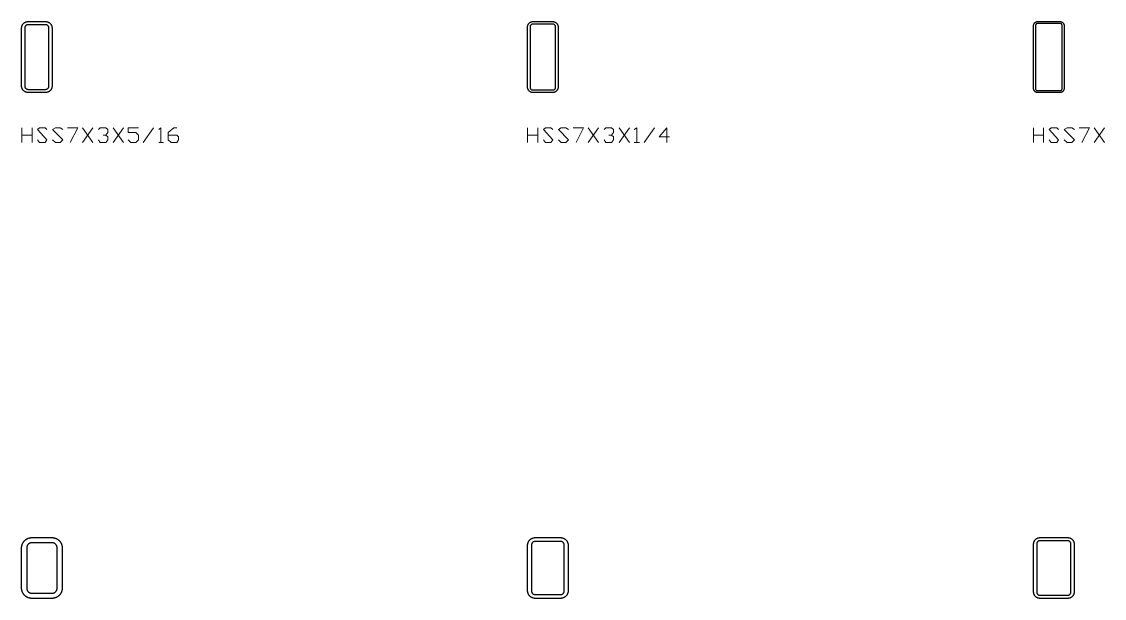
# Model space of a CAD drawing. Header units: inches. Extents: x 0 to 975, y -1305 to 34.
# Drawn here: x 500 to 607, y -950 to -893 of the extents above; entities that cross this region are included whole.
import ezdxf

# ---------------------------------------------------------------- set-up
doc = ezdxf.new("R2010")
doc.units = ezdxf.units.IN
doc.header["$MEASUREMENT"] = 0
doc.layers.add('AISC_STEEL', color=7, linetype='Continuous')

msp = doc.modelspace()

# ---------------------------------------------------------------- linework, layer by layer
at = {"color": 3, "lineweight": 0}
for p, q in [((500.01, -904.96), (500.01, -903.48)), ((501.03, -903.48), (501.03, -904.96)), ((506.01, -903.48), (507.02, -904.96)), ((506.01, -904.96), (507.02, -903.48)), ((509.05, -903.48), (510.07, -904.96)), ((509.05, -904.96), (510.07, -903.48)), ((512, -904.96), (513.02, -903.48)), ((550, -904.96), (550, -903.48)), ((551.01, -903.48), (551.01, -904.96)), ((555.99, -903.48), (557, -904.96)), ((555.99, -904.96), (557, -903.48)), ((559.03, -903.48), (560.05, -904.96)), ((559.03, -904.96), (560.05, -903.48)), ((561.52, -904.96), (562.54, -903.48)), ((599.98, -904.96), (599.98, -903.48)), ((600.99, -903.48), (600.99, -904.96)), ((605.97, -903.48), (606.99, -904.96)), ((605.97, -904.96), (606.99, -903.48)), ((500.01, -904.22), (501.03, -904.22)), ((513.57, -904.96), (514.03, -904.96)), ((550, -904.22), (551.01, -904.22)), ((560.51, -904.96), (561.06, -904.96)), ((599.98, -904.22), (600.99, -904.22))]:
    msp.add_line(p, q, dxfattribs=at)
for points in [[(501.58, -904.68), (501.77, -904.96), (502.32, -904.96), (502.5, -904.68), (501.58, -903.67), (501.77, -903.48), (502.32, -903.48), (502.5, -903.67)], [(503.06, -904.68), (503.33, -904.96), (503.8, -904.96), (504.07, -904.68), (503.06, -903.67), (503.33, -903.48), (503.8, -903.48), (504.07, -903.67)], [(504.53, -903.48), (505.55, -903.48), (504.81, -904.96)], [(507.58, -903.67), (507.76, -903.48), (508.31, -903.48), (508.5, -903.67), (508.5, -903.94), (508.31, -904.22), (508.04, -904.22)], [(510.53, -904.68), (510.8, -904.96), (511.27, -904.96), (511.54, -904.68), (511.54, -904.22), (511.27, -903.94), (510.53, -903.94), (510.53, -903.48), (511.54, -903.48)], [(513.57, -903.67), (513.76, -903.48), (513.76, -904.96)], [(514.49, -904.22), (515.32, -904.22), (515.51, -904.4), (515.51, -904.68), (515.32, -904.96), (514.77, -904.96), (514.49, -904.68), (514.49, -903.94), (515.05, -903.48), (515.32, -903.48)], [(551.56, -904.68), (551.75, -904.96), (552.3, -904.96), (552.49, -904.68), (551.56, -903.67), (551.75, -903.48), (552.3, -903.48), (552.49, -903.67)], [(553.04, -904.68), (553.32, -904.96), (553.78, -904.96), (554.05, -904.68), (553.04, -903.67), (553.32, -903.48), (553.78, -903.48), (554.05, -903.67)], [(554.51, -903.48), (555.53, -903.48), (554.79, -904.96)], [(557.56, -903.67), (557.74, -903.48), (558.3, -903.48), (558.48, -903.67), (558.48, -903.94), (558.3, -904.22), (558.02, -904.22)], [(560.51, -903.67), (560.79, -903.48), (560.79, -904.96)], [(564.01, -904.4), (563, -904.4), (563.74, -903.48), (563.74, -904.96)], [(601.55, -904.68), (601.73, -904.96), (602.28, -904.96), (602.47, -904.68), (601.55, -903.67), (601.73, -903.48), (602.28, -903.48), (602.47, -903.67)], [(603.02, -904.68), (603.3, -904.96), (603.76, -904.96), (604.04, -904.68), (603.02, -903.67), (603.3, -903.48), (603.76, -903.48), (604.04, -903.67)], [(604.5, -903.48), (605.51, -903.48), (604.77, -904.96)], [(508.31, -904.22), (508.5, -904.4), (508.5, -904.68), (508.31, -904.96), (507.76, -904.96), (507.58, -904.68)], [(558.3, -904.22), (558.48, -904.4), (558.48, -904.68), (558.3, -904.96), (557.74, -904.96), (557.56, -904.68)]]:
    msp.add_lwpolyline(points, dxfattribs=at)
at = {"layer": 'AISC_STEEL'}
for points in [[(502.37, -893), (502.4, -893), (502.43, -893), (502.46, -893.01), (502.49, -893.01), (502.52, -893.02), (502.55, -893.03), (502.58, -893.03), (502.61, -893.04), (502.63, -893.06), (502.66, -893.07), (502.69, -893.08), (502.71, -893.1), (502.74, -893.12), (502.76, -893.13), (502.78, -893.15), (502.81, -893.17), (502.83, -893.19), (502.85, -893.22), (502.87, -893.24), (502.88, -893.26), (502.9, -893.29), (502.92, -893.31), (502.93, -893.34), (502.94, -893.37), (502.96, -893.39), (502.97, -893.42), (502.97, -893.45), (502.98, -893.48), (502.99, -893.51), (502.99, -893.54), (503, -893.57), (503, -893.6), (503, -893.62), (503, -899.38), (503, -899.4), (503, -899.43), (502.99, -899.46), (502.99, -899.49), (502.98, -899.52), (502.97, -899.55), (502.97, -899.58), (502.96, -899.61), (502.94, -899.63), (502.93, -899.66), (502.92, -899.69), (502.9, -899.71), (502.88, -899.74), (502.87, -899.76), (502.85, -899.78), (502.83, -899.81), (502.81, -899.83), (502.78, -899.85), (502.76, -899.87), (502.74, -899.88), (502.71, -899.9), (502.69, -899.92), (502.66, -899.93), (502.63, -899.94), (502.61, -899.96), (502.58, -899.97), (502.55, -899.97), (502.52, -899.98), (502.49, -899.99), (502.46, -899.99), (502.43, -900), (502.4, -900), (502.37, -900), (500.62, -900), (500.6, -900), (500.57, -900), (500.54, -899.99), (500.51, -899.99), (500.48, -899.98), (500.45, -899.97), (500.42, -899.97), (500.39, -899.96), (500.37, -899.94), (500.34, -899.93), (500.31, -899.92), (500.29, -899.9), (500.26, -899.88), (500.24, -899.87), (500.22, -899.85), (500.19, -899.83), (500.17, -899.81), (500.15, -899.78), (500.13, -899.76), (500.12, -899.74), (500.1, -899.71), (500.08, -899.69), (500.07, -899.66), (500.06, -899.63), (500.04, -899.61), (500.03, -899.58), (500.03, -899.55), (500.02, -899.52), (500.01, -899.49), (500.01, -899.46), (500, -899.43), (500, -899.4), (500, -899.38), (500, -893.62), (500, -893.6), (500, -893.57), (500.01, -893.54), (500.01, -893.51), (500.02, -893.48), (500.03, -893.45), (500.03, -893.42), (500.04, -893.39), (500.06, -893.37), (500.07, -893.34), (500.08, -893.31), (500.1, -893.29), (500.12, -893.26), (500.13, -893.24), (500.15, -893.22), (500.17, -893.19), (500.19, -893.17), (500.22, -893.15), (500.24, -893.13), (500.26, -893.12), (500.29, -893.1), (500.31, -893.08), (500.34, -893.07), (500.37, -893.06), (500.39, -893.04), (500.42, -893.03), (500.45, -893.03), (500.48, -893.02), (500.51, -893.01), (500.54, -893.01), (500.57, -893), (500.6, -893), (500.62, -893)], [(500.62, -893.31), (500.6, -893.31), (500.57, -893.32), (500.54, -893.32), (500.51, -893.33), (500.49, -893.35), (500.46, -893.36), (500.44, -893.38), (500.41, -893.39), (500.39, -893.41), (500.38, -893.44), (500.36, -893.46), (500.35, -893.49), (500.33, -893.51), (500.32, -893.54), (500.32, -893.57), (500.31, -893.6), (500.31, -893.62), (500.31, -899.38), (500.31, -899.4), (500.32, -899.43), (500.32, -899.46), (500.33, -899.49), (500.35, -899.51), (500.36, -899.54), (500.38, -899.56), (500.39, -899.59), (500.41, -899.61), (500.44, -899.62), (500.46, -899.64), (500.49, -899.65), (500.51, -899.67), (500.54, -899.68), (500.57, -899.68), (500.6, -899.69), (500.62, -899.69), (502.37, -899.69), (502.4, -899.69), (502.43, -899.68), (502.46, -899.68), (502.49, -899.67), (502.51, -899.65), (502.54, -899.64), (502.56, -899.62), (502.59, -899.61), (502.61, -899.59), (502.62, -899.56), (502.64, -899.54), (502.65, -899.51), (502.67, -899.49), (502.68, -899.46), (502.68, -899.43), (502.69, -899.4), (502.69, -899.38), (502.69, -893.62), (502.69, -893.6), (502.68, -893.57), (502.68, -893.54), (502.67, -893.51), (502.65, -893.49), (502.64, -893.46), (502.62, -893.44), (502.61, -893.41), (502.59, -893.39), (502.56, -893.38), (502.54, -893.36), (502.51, -893.35), (502.49, -893.33), (502.46, -893.32), (502.43, -893.32), (502.4, -893.31), (502.37, -893.31)], [(552.5, -893), (552.53, -893), (552.56, -893), (552.59, -893.01), (552.62, -893.01), (552.64, -893.02), (552.67, -893.03), (552.7, -893.04), (552.72, -893.05), (552.75, -893.07), (552.77, -893.08), (552.8, -893.1), (552.82, -893.12), (552.84, -893.14), (552.86, -893.16), (552.88, -893.18), (552.9, -893.2), (552.92, -893.23), (552.93, -893.25), (552.95, -893.28), (552.96, -893.3), (552.97, -893.33), (552.98, -893.36), (552.99, -893.38), (552.99, -893.41), (553, -893.44), (553, -893.47), (553, -893.5), (553, -899.5), (553, -899.53), (553, -899.56), (552.99, -899.59), (552.99, -899.62), (552.98, -899.64), (552.97, -899.67), (552.96, -899.7), (552.95, -899.72), (552.93, -899.75), (552.92, -899.77), (552.9, -899.8), (552.88, -899.82), (552.86, -899.84), (552.84, -899.86), (552.82, -899.88), (552.8, -899.9), (552.77, -899.92), (552.75, -899.93), (552.72, -899.95), (552.7, -899.96), (552.67, -899.97), (552.64, -899.98), (552.62, -899.99), (552.59, -899.99), (552.56, -900), (552.53, -900), (552.5, -900), (550.5, -900), (550.47, -900), (550.44, -900), (550.41, -899.99), (550.38, -899.99), (550.36, -899.98), (550.33, -899.97), (550.3, -899.96), (550.28, -899.95), (550.25, -899.93), (550.23, -899.92), (550.2, -899.9), (550.18, -899.88), (550.16, -899.86), (550.14, -899.84), (550.12, -899.82), (550.1, -899.8), (550.08, -899.77), (550.07, -899.75), (550.05, -899.72), (550.04, -899.7), (550.03, -899.67), (550.02, -899.64), (550.01, -899.62), (550.01, -899.59), (550, -899.56), (550, -899.53), (550, -899.5), (550, -893.5), (550, -893.47), (550, -893.44), (550.01, -893.41), (550.01, -893.38), (550.02, -893.36), (550.03, -893.33), (550.04, -893.3), (550.05, -893.28), (550.07, -893.25), (550.08, -893.23), (550.1, -893.2), (550.12, -893.18), (550.14, -893.16), (550.16, -893.14), (550.18, -893.12), (550.2, -893.1), (550.23, -893.08), (550.25, -893.07), (550.28, -893.05), (550.3, -893.04), (550.33, -893.03), (550.36, -893.02), (550.38, -893.01), (550.41, -893.01), (550.44, -893), (550.47, -893), (550.5, -893)], [(550.5, -893.25), (550.47, -893.25), (550.44, -893.26), (550.42, -893.26), (550.39, -893.27), (550.37, -893.29), (550.34, -893.3), (550.32, -893.32), (550.3, -893.34), (550.29, -893.37), (550.27, -893.39), (550.26, -893.42), (550.26, -893.44), (550.25, -893.47), (550.25, -893.5), (550.25, -899.5), (550.25, -899.53), (550.26, -899.56), (550.26, -899.58), (550.27, -899.61), (550.29, -899.63), (550.3, -899.66), (550.32, -899.68), (550.34, -899.7), (550.37, -899.71), (550.39, -899.73), (550.42, -899.74), (550.44, -899.74), (550.47, -899.75), (550.5, -899.75), (552.5, -899.75), (552.53, -899.75), (552.56, -899.74), (552.58, -899.74), (552.61, -899.73), (552.63, -899.71), (552.66, -899.7), (552.68, -899.68), (552.7, -899.66), (552.71, -899.63), (552.73, -899.61), (552.74, -899.58), (552.74, -899.56), (552.75, -899.53), (552.75, -899.5), (552.75, -893.5), (552.75, -893.47), (552.74, -893.44), (552.74, -893.42), (552.73, -893.39), (552.71, -893.37), (552.7, -893.34), (552.68, -893.32), (552.66, -893.3), (552.63, -893.29), (552.61, -893.27), (552.58, -893.26), (552.56, -893.26), (552.53, -893.25), (552.5, -893.25)], [(602.62, -893), (602.65, -893), (602.68, -893), (602.71, -893.01), (602.74, -893.02), (602.77, -893.03), (602.8, -893.04), (602.82, -893.06), (602.85, -893.07), (602.87, -893.09), (602.89, -893.11), (602.91, -893.13), (602.93, -893.15), (602.94, -893.18), (602.96, -893.2), (602.97, -893.23), (602.98, -893.26), (602.99, -893.29), (603, -893.32), (603, -893.35), (603, -893.37), (603, -899.62), (603, -899.65), (603, -899.68), (602.99, -899.71), (602.98, -899.74), (602.97, -899.77), (602.96, -899.8), (602.94, -899.82), (602.93, -899.85), (602.91, -899.87), (602.89, -899.89), (602.87, -899.91), (602.85, -899.93), (602.82, -899.94), (602.8, -899.96), (602.77, -899.97), (602.74, -899.98), (602.71, -899.99), (602.68, -900), (602.65, -900), (602.62, -900), (600.38, -900), (600.35, -900), (600.32, -900), (600.29, -899.99), (600.26, -899.98), (600.23, -899.97), (600.2, -899.96), (600.18, -899.94), (600.15, -899.93), (600.13, -899.91), (600.11, -899.89), (600.09, -899.87), (600.07, -899.85), (600.06, -899.82), (600.04, -899.8), (600.03, -899.77), (600.02, -899.74), (600.01, -899.71), (600, -899.68), (600, -899.65), (600, -899.62), (600, -893.37), (600, -893.35), (600, -893.32), (600.01, -893.29), (600.02, -893.26), (600.03, -893.23), (600.04, -893.2), (600.06, -893.18), (600.07, -893.15), (600.09, -893.13), (600.11, -893.11), (600.13, -893.09), (600.15, -893.07), (600.18, -893.06), (600.2, -893.04), (600.23, -893.03), (600.26, -893.02), (600.29, -893.01), (600.32, -893), (600.35, -893), (600.38, -893)], [(600.38, -893.19), (600.35, -893.19), (600.33, -893.19), (600.3, -893.2), (600.28, -893.21), (600.26, -893.23), (600.24, -893.24), (600.23, -893.26), (600.21, -893.28), (600.2, -893.3), (600.19, -893.33), (600.19, -893.35), (600.19, -893.37), (600.19, -899.62), (600.19, -899.65), (600.19, -899.67), (600.2, -899.7), (600.21, -899.72), (600.23, -899.74), (600.24, -899.76), (600.26, -899.77), (600.28, -899.79), (600.3, -899.8), (600.33, -899.81), (600.35, -899.81), (600.38, -899.81), (602.62, -899.81), (602.65, -899.81), (602.67, -899.81), (602.7, -899.8), (602.72, -899.79), (602.74, -899.77), (602.76, -899.76), (602.77, -899.74), (602.79, -899.72), (602.8, -899.7), (602.81, -899.67), (602.81, -899.65), (602.81, -899.62), (602.81, -893.37), (602.81, -893.35), (602.81, -893.33), (602.8, -893.3), (602.79, -893.28), (602.77, -893.26), (602.76, -893.24), (602.74, -893.23), (602.72, -893.21), (602.7, -893.2), (602.67, -893.19), (602.65, -893.19), (602.62, -893.19)], [(503, -944), (503.03, -944), (503.06, -944), (503.09, -944), (503.12, -944.01), (503.15, -944.01), (503.18, -944.02), (503.21, -944.02), (503.23, -944.03), (503.26, -944.04), (503.29, -944.04), (503.32, -944.05), (503.35, -944.06), (503.38, -944.07), (503.4, -944.08), (503.43, -944.1), (503.46, -944.11), (503.48, -944.12), (503.51, -944.14), (503.53, -944.15), (503.56, -944.17), (503.58, -944.19), (503.61, -944.21), (503.63, -944.22), (503.65, -944.24), (503.67, -944.26), (503.7, -944.28), (503.72, -944.3), (503.74, -944.33), (503.76, -944.35), (503.78, -944.37), (503.79, -944.39), (503.81, -944.42), (503.83, -944.44), (503.85, -944.47), (503.86, -944.49), (503.88, -944.52), (503.89, -944.54), (503.9, -944.57), (503.92, -944.6), (503.93, -944.62), (503.94, -944.65), (503.95, -944.68), (503.96, -944.71), (503.96, -944.74), (503.97, -944.77), (503.98, -944.79), (503.98, -944.82), (503.99, -944.85), (503.99, -944.88), (504, -944.91), (504, -944.94), (504, -944.97), (504, -945), (504, -949), (504, -949.03), (504, -949.06), (504, -949.09), (503.99, -949.12), (503.99, -949.15), (503.98, -949.18), (503.98, -949.21), (503.97, -949.23), (503.96, -949.26), (503.96, -949.29), (503.95, -949.32), (503.94, -949.35), (503.93, -949.38), (503.92, -949.4), (503.9, -949.43), (503.89, -949.46), (503.88, -949.48), (503.86, -949.51), (503.85, -949.53), (503.83, -949.56), (503.81, -949.58), (503.79, -949.61), (503.78, -949.63), (503.76, -949.65), (503.74, -949.67), (503.72, -949.7), (503.7, -949.72), (503.67, -949.74), (503.65, -949.76), (503.63, -949.78), (503.61, -949.79), (503.58, -949.81), (503.56, -949.83), (503.53, -949.85), (503.51, -949.86), (503.48, -949.88), (503.46, -949.89), (503.43, -949.9), (503.4, -949.92), (503.38, -949.93), (503.35, -949.94), (503.32, -949.95), (503.29, -949.96), (503.26, -949.96), (503.23, -949.97), (503.21, -949.98), (503.18, -949.98), (503.15, -949.99), (503.12, -949.99), (503.09, -950), (503.06, -950), (503.03, -950), (503, -950), (501, -950), (500.97, -950), (500.94, -950), (500.91, -950), (500.88, -949.99), (500.85, -949.99), (500.82, -949.98), (500.79, -949.98), (500.77, -949.97), (500.74, -949.96), (500.71, -949.96), (500.68, -949.95), (500.65, -949.94), (500.62, -949.93), (500.6, -949.92), (500.57, -949.9), (500.54, -949.89), (500.52, -949.88), (500.49, -949.86), (500.47, -949.85), (500.44, -949.83), (500.42, -949.81), (500.39, -949.79), (500.37, -949.78), (500.35, -949.76), (500.33, -949.74), (500.3, -949.72), (500.28, -949.7), (500.26, -949.67), (500.24, -949.65), (500.22, -949.63), (500.21, -949.61), (500.19, -949.58), (500.17, -949.56), (500.15, -949.53), (500.14, -949.51), (500.12, -949.48), (500.11, -949.46), (500.1, -949.43), (500.08, -949.4), (500.07, -949.38), (500.06, -949.35), (500.05, -949.32), (500.04, -949.29), (500.04, -949.26), (500.03, -949.23), (500.02, -949.21), (500.02, -949.18), (500.01, -949.15), (500.01, -949.12), (500, -949.09), (500, -949.06), (500, -949.03), (500, -949), (500, -945), (500, -944.97), (500, -944.94), (500, -944.91), (500.01, -944.88), (500.01, -944.85), (500.02, -944.82), (500.02, -944.79), (500.03, -944.77), (500.04, -944.74), (500.04, -944.71), (500.05, -944.68), (500.06, -944.65), (500.07, -944.62), (500.08, -944.6), (500.1, -944.57), (500.11, -944.54), (500.12, -944.52), (500.14, -944.49), (500.15, -944.47), (500.17, -944.44), (500.19, -944.42), (500.21, -944.39), (500.22, -944.37), (500.24, -944.35), (500.26, -944.33), (500.28, -944.3), (500.3, -944.28), (500.33, -944.26), (500.35, -944.24), (500.37, -944.22), (500.39, -944.21), (500.42, -944.19), (500.44, -944.17), (500.47, -944.15), (500.49, -944.14), (500.52, -944.12), (500.54, -944.11), (500.57, -944.1), (500.6, -944.08), (500.62, -944.07), (500.65, -944.06), (500.68, -944.05), (500.71, -944.04), (500.74, -944.04), (500.77, -944.03), (500.79, -944.02), (500.82, -944.02), (500.85, -944.01), (500.88, -944.01), (500.91, -944), (500.94, -944), (500.97, -944), (501, -944)], [(501, -944.5), (500.97, -944.5), (500.94, -944.5), (500.91, -944.51), (500.88, -944.51), (500.86, -944.52), (500.83, -944.53), (500.8, -944.54), (500.78, -944.55), (500.75, -944.57), (500.73, -944.58), (500.7, -944.6), (500.68, -944.62), (500.66, -944.64), (500.64, -944.66), (500.62, -944.68), (500.6, -944.7), (500.58, -944.73), (500.57, -944.75), (500.55, -944.78), (500.54, -944.8), (500.53, -944.83), (500.52, -944.86), (500.51, -944.88), (500.51, -944.91), (500.5, -944.94), (500.5, -944.97), (500.5, -945), (500.5, -949), (500.5, -949.03), (500.5, -949.06), (500.51, -949.09), (500.51, -949.12), (500.52, -949.14), (500.53, -949.17), (500.54, -949.2), (500.55, -949.22), (500.57, -949.25), (500.58, -949.27), (500.6, -949.3), (500.62, -949.32), (500.64, -949.34), (500.66, -949.36), (500.68, -949.38), (500.7, -949.4), (500.73, -949.42), (500.75, -949.43), (500.78, -949.45), (500.8, -949.46), (500.83, -949.47), (500.86, -949.48), (500.88, -949.49), (500.91, -949.49), (500.94, -949.5), (500.97, -949.5), (501, -949.5), (503, -949.5), (503.03, -949.5), (503.06, -949.5), (503.09, -949.49), (503.12, -949.49), (503.14, -949.48), (503.17, -949.47), (503.2, -949.46), (503.22, -949.45), (503.25, -949.43), (503.27, -949.42), (503.3, -949.4), (503.32, -949.38), (503.34, -949.36), (503.36, -949.34), (503.38, -949.32), (503.4, -949.3), (503.42, -949.27), (503.43, -949.25), (503.45, -949.22), (503.46, -949.2), (503.47, -949.17), (503.48, -949.14), (503.49, -949.12), (503.49, -949.09), (503.5, -949.06), (503.5, -949.03), (503.5, -949), (503.5, -945), (503.5, -944.97), (503.5, -944.94), (503.49, -944.91), (503.49, -944.88), (503.48, -944.86), (503.47, -944.83), (503.46, -944.8), (503.45, -944.78), (503.43, -944.75), (503.42, -944.73), (503.4, -944.7), (503.38, -944.68), (503.36, -944.66), (503.34, -944.64), (503.32, -944.62), (503.3, -944.6), (503.27, -944.58), (503.25, -944.57), (503.22, -944.55), (503.2, -944.54), (503.17, -944.53), (503.14, -944.52), (503.12, -944.51), (503.09, -944.51), (503.06, -944.5), (503.03, -944.5), (503, -944.5)], [(553.25, -944), (553.28, -944), (553.31, -944), (553.34, -944.01), (553.37, -944.01), (553.4, -944.01), (553.43, -944.02), (553.45, -944.03), (553.48, -944.04), (553.51, -944.05), (553.54, -944.06), (553.56, -944.07), (553.59, -944.08), (553.62, -944.1), (553.64, -944.11), (553.67, -944.13), (553.69, -944.14), (553.71, -944.16), (553.74, -944.18), (553.76, -944.2), (553.78, -944.22), (553.8, -944.24), (553.82, -944.26), (553.84, -944.29), (553.86, -944.31), (553.87, -944.33), (553.89, -944.36), (553.9, -944.38), (553.92, -944.41), (553.93, -944.44), (553.94, -944.46), (553.95, -944.49), (553.96, -944.52), (553.97, -944.55), (553.98, -944.57), (553.99, -944.6), (553.99, -944.63), (553.99, -944.66), (554, -944.69), (554, -944.72), (554, -944.75), (554, -949.25), (554, -949.28), (554, -949.31), (553.99, -949.34), (553.99, -949.37), (553.99, -949.4), (553.98, -949.43), (553.97, -949.45), (553.96, -949.48), (553.95, -949.51), (553.94, -949.54), (553.93, -949.56), (553.92, -949.59), (553.9, -949.62), (553.89, -949.64), (553.87, -949.67), (553.86, -949.69), (553.84, -949.71), (553.82, -949.74), (553.8, -949.76), (553.78, -949.78), (553.76, -949.8), (553.74, -949.82), (553.71, -949.84), (553.69, -949.86), (553.67, -949.87), (553.64, -949.89), (553.62, -949.9), (553.59, -949.92), (553.56, -949.93), (553.54, -949.94), (553.51, -949.95), (553.48, -949.96), (553.45, -949.97), (553.43, -949.98), (553.4, -949.99), (553.37, -949.99), (553.34, -949.99), (553.31, -950), (553.28, -950), (553.25, -950), (550.75, -950), (550.72, -950), (550.69, -950), (550.66, -949.99), (550.63, -949.99), (550.6, -949.99), (550.57, -949.98), (550.55, -949.97), (550.52, -949.96), (550.49, -949.95), (550.46, -949.94), (550.44, -949.93), (550.41, -949.92), (550.38, -949.9), (550.36, -949.89), (550.33, -949.87), (550.31, -949.86), (550.29, -949.84), (550.26, -949.82), (550.24, -949.8), (550.22, -949.78), (550.2, -949.76), (550.18, -949.74), (550.16, -949.71), (550.14, -949.69), (550.13, -949.67), (550.11, -949.64), (550.1, -949.62), (550.08, -949.59), (550.07, -949.56), (550.06, -949.54), (550.05, -949.51), (550.04, -949.48), (550.03, -949.45), (550.02, -949.43), (550.01, -949.4), (550.01, -949.37), (550.01, -949.34), (550, -949.31), (550, -949.28), (550, -949.25), (550, -944.75), (550, -944.72), (550, -944.69), (550.01, -944.66), (550.01, -944.63), (550.01, -944.6), (550.02, -944.57), (550.03, -944.55), (550.04, -944.52), (550.05, -944.49), (550.06, -944.46), (550.07, -944.44), (550.08, -944.41), (550.1, -944.38), (550.11, -944.36), (550.13, -944.33), (550.14, -944.31), (550.16, -944.29), (550.18, -944.26), (550.2, -944.24), (550.22, -944.22), (550.24, -944.2), (550.26, -944.18), (550.29, -944.16), (550.31, -944.14), (550.33, -944.13), (550.36, -944.11), (550.38, -944.1), (550.41, -944.08), (550.44, -944.07), (550.46, -944.06), (550.49, -944.05), (550.52, -944.04), (550.55, -944.03), (550.57, -944.02), (550.6, -944.01), (550.63, -944.01), (550.66, -944.01), (550.69, -944), (550.72, -944), (550.75, -944)], [(550.75, -944.37), (550.72, -944.38), (550.69, -944.38), (550.66, -944.39), (550.63, -944.39), (550.61, -944.4), (550.58, -944.42), (550.55, -944.43), (550.53, -944.45), (550.51, -944.46), (550.48, -944.48), (550.46, -944.51), (550.45, -944.53), (550.43, -944.55), (550.42, -944.58), (550.4, -944.61), (550.39, -944.63), (550.39, -944.66), (550.38, -944.69), (550.38, -944.72), (550.38, -944.75), (550.38, -949.25), (550.38, -949.28), (550.38, -949.31), (550.39, -949.34), (550.39, -949.37), (550.4, -949.39), (550.42, -949.42), (550.43, -949.45), (550.45, -949.47), (550.46, -949.49), (550.48, -949.52), (550.51, -949.54), (550.53, -949.55), (550.55, -949.57), (550.58, -949.58), (550.61, -949.6), (550.63, -949.61), (550.66, -949.61), (550.69, -949.62), (550.72, -949.62), (550.75, -949.62), (553.25, -949.62), (553.28, -949.62), (553.31, -949.62), (553.34, -949.61), (553.37, -949.61), (553.39, -949.6), (553.42, -949.58), (553.45, -949.57), (553.47, -949.55), (553.49, -949.54), (553.52, -949.52), (553.54, -949.49), (553.55, -949.47), (553.57, -949.45), (553.58, -949.42), (553.6, -949.39), (553.61, -949.37), (553.61, -949.34), (553.62, -949.31), (553.62, -949.28), (553.62, -949.25), (553.62, -944.75), (553.62, -944.72), (553.62, -944.69), (553.61, -944.66), (553.61, -944.63), (553.6, -944.61), (553.58, -944.58), (553.57, -944.55), (553.55, -944.53), (553.54, -944.51), (553.52, -944.48), (553.49, -944.46), (553.47, -944.45), (553.45, -944.43), (553.42, -944.42), (553.39, -944.4), (553.37, -944.39), (553.34, -944.39), (553.31, -944.38), (553.28, -944.38), (553.25, -944.37)], [(603.38, -944), (603.4, -944), (603.43, -944), (603.46, -944.01), (603.49, -944.01), (603.52, -944.02), (603.55, -944.03), (603.58, -944.03), (603.61, -944.04), (603.63, -944.06), (603.66, -944.07), (603.69, -944.08), (603.71, -944.1), (603.74, -944.12), (603.76, -944.13), (603.78, -944.15), (603.81, -944.17), (603.83, -944.19), (603.85, -944.22), (603.87, -944.24), (603.88, -944.26), (603.9, -944.29), (603.92, -944.31), (603.93, -944.34), (603.94, -944.37), (603.96, -944.39), (603.97, -944.42), (603.97, -944.45), (603.98, -944.48), (603.99, -944.51), (603.99, -944.54), (604, -944.57), (604, -944.6), (604, -944.62), (604, -949.38), (604, -949.4), (604, -949.43), (603.99, -949.46), (603.99, -949.49), (603.98, -949.52), (603.97, -949.55), (603.97, -949.58), (603.96, -949.61), (603.94, -949.63), (603.93, -949.66), (603.92, -949.69), (603.9, -949.71), (603.88, -949.74), (603.87, -949.76), (603.85, -949.78), (603.83, -949.81), (603.81, -949.83), (603.78, -949.85), (603.76, -949.87), (603.74, -949.88), (603.71, -949.9), (603.69, -949.92), (603.66, -949.93), (603.63, -949.94), (603.61, -949.96), (603.58, -949.97), (603.55, -949.97), (603.52, -949.98), (603.49, -949.99), (603.46, -949.99), (603.43, -950), (603.4, -950), (603.38, -950), (600.62, -950), (600.6, -950), (600.57, -950), (600.54, -949.99), (600.51, -949.99), (600.48, -949.98), (600.45, -949.97), (600.42, -949.97), (600.39, -949.96), (600.37, -949.94), (600.34, -949.93), (600.31, -949.92), (600.29, -949.9), (600.26, -949.88), (600.24, -949.87), (600.22, -949.85), (600.19, -949.83), (600.17, -949.81), (600.15, -949.78), (600.13, -949.76), (600.12, -949.74), (600.1, -949.71), (600.08, -949.69), (600.07, -949.66), (600.06, -949.63), (600.04, -949.61), (600.03, -949.58), (600.03, -949.55), (600.02, -949.52), (600.01, -949.49), (600.01, -949.46), (600, -949.43), (600, -949.4), (600, -949.38), (600, -944.62), (600, -944.6), (600, -944.57), (600.01, -944.54), (600.01, -944.51), (600.02, -944.48), (600.03, -944.45), (600.03, -944.42), (600.04, -944.39), (600.06, -944.37), (600.07, -944.34), (600.08, -944.31), (600.1, -944.29), (600.12, -944.26), (600.13, -944.24), (600.15, -944.22), (600.17, -944.19), (600.19, -944.17), (600.22, -944.15), (600.24, -944.13), (600.26, -944.12), (600.29, -944.1), (600.31, -944.08), (600.34, -944.07), (600.37, -944.06), (600.39, -944.04), (600.42, -944.03), (600.45, -944.03), (600.48, -944.02), (600.51, -944.01), (600.54, -944.01), (600.57, -944), (600.6, -944), (600.62, -944)], [(600.62, -944.31), (600.6, -944.31), (600.57, -944.32), (600.54, -944.32), (600.51, -944.33), (600.49, -944.35), (600.46, -944.36), (600.44, -944.38), (600.41, -944.39), (600.39, -944.41), (600.38, -944.44), (600.36, -944.46), (600.35, -944.49), (600.33, -944.51), (600.32, -944.54), (600.32, -944.57), (600.31, -944.6), (600.31, -944.62), (600.31, -949.38), (600.31, -949.4), (600.32, -949.43), (600.32, -949.46), (600.33, -949.49), (600.35, -949.51), (600.36, -949.54), (600.38, -949.56), (600.39, -949.59), (600.41, -949.61), (600.44, -949.62), (600.46, -949.64), (600.49, -949.65), (600.51, -949.67), (600.54, -949.68), (600.57, -949.68), (600.6, -949.69), (600.62, -949.69), (603.38, -949.69), (603.4, -949.69), (603.43, -949.68), (603.46, -949.68), (603.49, -949.67), (603.51, -949.65), (603.54, -949.64), (603.56, -949.62), (603.59, -949.61), (603.61, -949.59), (603.62, -949.56), (603.64, -949.54), (603.65, -949.51), (603.67, -949.49), (603.68, -949.46), (603.68, -949.43), (603.69, -949.4), (603.69, -949.38), (603.69, -944.62), (603.69, -944.6), (603.68, -944.57), (603.68, -944.54), (603.67, -944.51), (603.65, -944.49), (603.64, -944.46), (603.62, -944.44), (603.61, -944.41), (603.59, -944.39), (603.56, -944.38), (603.54, -944.36), (603.51, -944.35), (603.49, -944.33), (603.46, -944.32), (603.43, -944.32), (603.4, -944.31), (603.38, -944.31)]]:
    msp.add_lwpolyline(points, close=True, dxfattribs=at)

doc.saveas('drawing.dxf')
